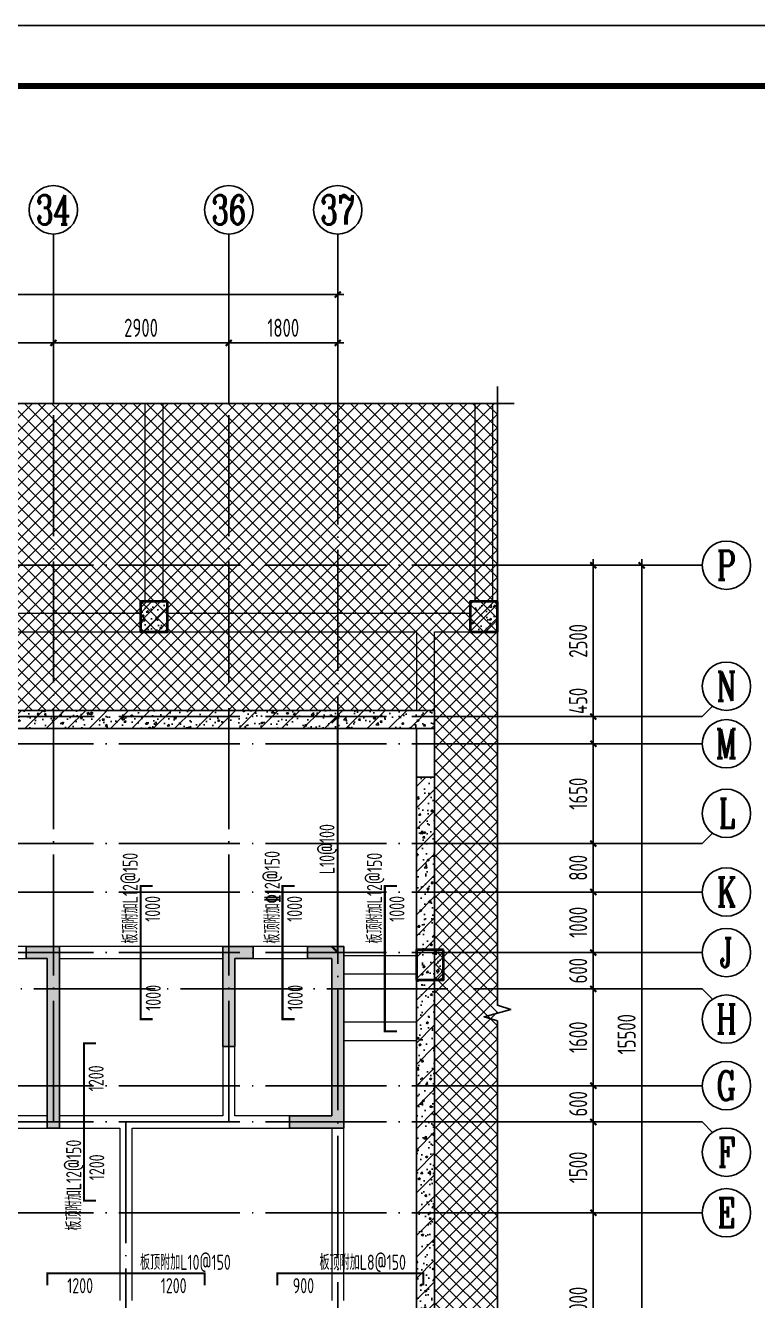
# Model space of a CAD drawing. Extents: x -1712635 to -854203, y -534641 to -21985.
# Drawn here: x -1204452 to -1192354, y -82062 to -60993 of the extents above; entities that cross this region are included whole.
import ezdxf
from ezdxf.enums import TextEntityAlignment as Align

# ---------------------------------------------------------------- set-up
doc = ezdxf.new("R2010")
doc.units = 0
doc.header["$LTSCALE"] = 1000
doc.linetypes.add('DOTE', pattern=[2.42, 2, -0.2, 0.02, -0.2])
doc.linetypes.add('底图$0$虚线', pattern=[625, 375, -250])
doc.layers.get('0').update_dxf_attribs({"linetype": 'CONTINUOUS'})
doc.layers.get('Defpoints').update_dxf_attribs({"linetype": 'CONTINUOUS'})
for name, color, linetype in [('-TK', 7, 'CONTINUOUS'), ('A-AXIS', 1, 'CONTINUOUS'), ('A-DOTE', 10, 'DOTE'), ('AXIS_NUM', 7, 'CONTINUOUS'), ('S-B板填充', 251, 'CONTINUOUS'), ('S-B板配筋', 6, 'CONTINUOUS'), ('S-B板配筋号', 7, 'CONTINUOUS'), ('S-D洞口', 4, 'CONTINUOUS'), ('S-Q墙填充', 252, 'CONTINUOUS'), ('S-Q墙实线', 6, 'CONTINUOUS'), ('S-Y一般标注', 3, 'CONTINUOUS'), ('S-Z柱实线', 6, 'CONTINUOUS'), ('THIN', 7, 'CONTINUOUS'), ('轮廓线-核心筒', 7, 'CONTINUOUS')]:
    doc.layers.add(name, color=color, linetype=linetype)
for name, color, linetype, lineweight in [('WINDOW', 144, 'CONTINUOUS', 15), ('底图$0$砼柱', 2, 'CONTINUOUS', 35), ('底图$0$砼梁虚线', 4, '底图$0$虚线', 18)]:
    doc.layers.add(name, color=color, linetype=linetype, lineweight=lineweight)
doc.styles.add('TSSD_Axis', font='complex.shx', dxfattribs={"width": 0.7, "bigfont": 'hztxt.shx'})
doc.styles.add('TSSD_DIMENSION', font='Tssdeng.shx', dxfattribs={"width": 0.7, "bigfont": 'tssdchn.shx'})
doc.styles.add('TSSD_REIN', font='tssdeng.shx', dxfattribs={"width": 0.7, "height": 300, "bigfont": 'tssdchn.shx'})
doc.dimstyles.new('TSSD_100_100', dxfattribs={"dimtxt": 300, "dimasz": 100, "dimexe": 100, "dimexo": 250, "dimgap": 100, "dimtad": 1, "dimdec": 0, "dimzin": 0, "dimdsep": 46, "dimtxsty": 'TSSD_DIMENSION', "dimblk": 'ARCHTICK', "dimcen": 0, "dimdle": 100, "dimclrt": 7, "dimadec": 0, "dimazin": 0, "dimtfac": 1, "dimtdec": 0, "dimtix": 1, "dimtmove": 2, "dimatfit": 3, "dimldrblk": 'ARCHTICK', "dimfxl": 0, "dimtolj": 1, "dimtzin": 0, "dimarcsym": 0})
pattern_1 = [(50, (-1250292, -65762.5), (358.6301, -31.376), [37.5, -412.5]), (355, (-1250292, -65762.5), (-69.3757, 376.096), [30, -330]), (100.4514, (-1250262.12, -65765.1), (289.2547, 344.7198), [31.87, -350.571]), (46.1842, (-1250292, -65662.5), (533.6205, -82.7595), [56.25, -618.75]), (96.6356, (-1250247.54, -65669.4), (467.3314, 487.059), [47.805, -525.8565]), (351.1842, (-1250292, -65662.5), (467.331, 487.0593), [45, -495]), (21, (-1250242, -65687.5), (298.4535, -201.3094), [37.5, -412.5]), (326, (-1250242, -65687.5), (121.6577, 362.575), [30, -330]), (71.4514, (-1250217.14, -65704.28), (420.1113, 161.2652), [31.87, -350.571]), (37.5, (-1250292.01, -65762.5), (6.07993, 166.44693), [0, -326, 0, -335, 0, -331.25]), (7.5, (-1250292, -65762.5), (131.53477, 197.20586), [0, -191, 0, -318.5, 0, -126.25]), (327.5, (-1250403.51, -65762.5), (266.91122, -11.27744), [0, -125, 0, -390, 0, -517.5]), (317.5, (-1250453.5, -65762.5), (291.5931, 50.0525), [0, -162.5, 0, -259, 0, -367.5]), (45, (-1250292, -65762.5), (-176.7767, 176.7767), [])]

# ---------------------------------------------------------------- blocks, each defined once
blk = doc.blocks.new('ts_axno')
at = {"color": 0, "linetype": 'ByBlock', "lineweight": -2}
blk.add_circle((0, 0), 0.5, dxfattribs=at)
at = {"color": 0, "linetype": 'ByBlock', "lineweight": -2, "style": 'TSSD_Axis', "width": 0.7}
blk.add_attdef('A', text='', height=0.6, dxfattribs=at).set_placement((0, 0), align=Align.MIDDLE_CENTER)
blk = doc.blocks.new('_ArchTick')
at = {"color": 0, "const_width": 0.35}
blk.add_lwpolyline([(-0.5, -0.5), (0.5, 0.5)], dxfattribs=at)
blk = doc.blocks.new('*D453')
at = {"layer": 'Defpoints', "color": 0}
for p in [(-176474, 330468), (-178274, 329468), (-176474, 329468)]:
    blk.add_point(p, dxfattribs=at)
at = {"layer": 'S-Y一般标注', "color": 0, "lineweight": -2}
for p, q in [((-178374, 330468), (-176374, 330468)), ((-178274, 329718), (-178274, 330568)), ((-176474, 329718), (-176474, 330568))]:
    blk.add_line(p, q, dxfattribs=at)
at = {"layer": 'S-Y一般标注', "color": 0, "lineweight": -2, "xscale": 100, "yscale": 100, "zscale": 100, "rotation": 180}
blk.add_blockref('_ArchTick', (-178274, 330468), dxfattribs=at)
at = {"layer": 'S-Y一般标注', "color": 0, "lineweight": -2, "xscale": 100, "yscale": 100, "zscale": 100}
blk.add_blockref('_ArchTick', (-176474, 330468), dxfattribs=at)
at = {"layer": 'S-Y一般标注', "color": 7, "insert": (-177374, 330718), "char_height": 300, "attachment_point": 5, "style": 'TSSD_DIMENSION'}
blk.add_mtext('\\A1;1800', dxfattribs=at)
blk = doc.blocks.new('*D454')
at = {"layer": 'Defpoints', "color": 0}
for p in [(-173574, 330468), (-176474, 329468), (-173574, 329468)]:
    blk.add_point(p, dxfattribs=at)
at = {"layer": 'S-Y一般标注', "color": 0, "lineweight": -2}
for p, q in [((-176574, 330468), (-173474, 330468)), ((-176474, 329718), (-176474, 330568)), ((-173574, 329718), (-173574, 330568))]:
    blk.add_line(p, q, dxfattribs=at)
at = {"layer": 'S-Y一般标注', "color": 0, "lineweight": -2, "xscale": 100, "yscale": 100, "zscale": 100, "rotation": 180}
blk.add_blockref('_ArchTick', (-176474, 330468), dxfattribs=at)
at = {"layer": 'S-Y一般标注', "color": 0, "lineweight": -2, "xscale": 100, "yscale": 100, "zscale": 100}
blk.add_blockref('_ArchTick', (-173574, 330468), dxfattribs=at)
at = {"layer": 'S-Y一般标注', "color": 7, "insert": (-175024, 330718), "char_height": 300, "attachment_point": 5, "style": 'TSSD_DIMENSION'}
blk.add_mtext('\\A1;2900', dxfattribs=at)
blk = doc.blocks.new('*D455')
at = {"layer": 'Defpoints', "color": 0}
for p in [(-171774, 330468), (-173574, 329468), (-171774, 329468)]:
    blk.add_point(p, dxfattribs=at)
at = {"layer": 'S-Y一般标注', "color": 0, "lineweight": -2}
for p, q in [((-173674, 330468), (-171674, 330468)), ((-173574, 329718), (-173574, 330568)), ((-171774, 329718), (-171774, 330568))]:
    blk.add_line(p, q, dxfattribs=at)
at = {"layer": 'S-Y一般标注', "color": 0, "lineweight": -2, "xscale": 100, "yscale": 100, "zscale": 100, "rotation": 180}
blk.add_blockref('_ArchTick', (-173574, 330468), dxfattribs=at)
at = {"layer": 'S-Y一般标注', "color": 0, "lineweight": -2, "xscale": 100, "yscale": 100, "zscale": 100}
blk.add_blockref('_ArchTick', (-171774, 330468), dxfattribs=at)
at = {"layer": 'S-Y一般标注', "color": 7, "insert": (-172674, 330718), "char_height": 300, "attachment_point": 5, "style": 'TSSD_DIMENSION'}
blk.add_mtext('\\A1;1800', dxfattribs=at)
blk = doc.blocks.new('*D456')
at = {"layer": 'Defpoints', "color": 0}
for p in [(-171774, 331268), (-221774, 329468), (-171774, 329468)]:
    blk.add_point(p, dxfattribs=at)
at = {"layer": 'S-Y一般标注', "color": 0, "lineweight": -2}
for p, q in [((-221874, 331268), (-171674, 331268)), ((-221774, 329718), (-221774, 331368)), ((-171774, 329718), (-171774, 331368))]:
    blk.add_line(p, q, dxfattribs=at)
at = {"layer": 'S-Y一般标注', "color": 0, "lineweight": -2, "xscale": 100, "yscale": 100, "zscale": 100, "rotation": 180}
blk.add_blockref('_ArchTick', (-221774, 331268), dxfattribs=at)
at = {"layer": 'S-Y一般标注', "color": 0, "lineweight": -2, "xscale": 100, "yscale": 100, "zscale": 100}
blk.add_blockref('_ArchTick', (-171774, 331268), dxfattribs=at)
at = {"layer": 'S-Y一般标注', "color": 7, "insert": (-196774, 331518), "char_height": 300, "attachment_point": 5, "style": 'TSSD_DIMENSION'}
blk.add_mtext('\\A1;50000', dxfattribs=at)
blk = doc.blocks.new('*D491')
at = {"layer": 'Defpoints', "color": 0}
for p in [(-168550, 317594), (-167550, 317594), (-168550, 316094)]:
    blk.add_point(p, dxfattribs=at)
at = {"layer": 'S-Y一般标注', "color": 0, "lineweight": -2}
for p, q in [((-168300, 317594), (-167450, 317594)), ((-167550, 315994), (-167550, 317694)), ((-168300, 316094), (-167450, 316094))]:
    blk.add_line(p, q, dxfattribs=at)
at = {"layer": 'S-Y一般标注', "color": 0, "lineweight": -2, "xscale": 100, "yscale": 100, "zscale": 100}
for p, rotation in [((-167550, 317594), 90), ((-167550, 316094), 270)]:
    blk.add_blockref('_ArchTick', p, dxfattribs=dict(at, rotation=rotation))
at = {"layer": 'S-Y一般标注', "color": 7, "insert": (-167800, 316844), "char_height": 300, "attachment_point": 5, "rotation": 90, "style": 'TSSD_DIMENSION'}
blk.add_mtext('\\A1;1500', dxfattribs=at)
blk = doc.blocks.new('*D492')
at = {"layer": 'Defpoints', "color": 0}
for p in [(-168550, 318194), (-167550, 318194), (-168550, 317594)]:
    blk.add_point(p, dxfattribs=at)
at = {"layer": 'S-Y一般标注', "color": 0, "lineweight": -2}
for p, q in [((-168300, 318194), (-167450, 318194)), ((-167550, 318194), (-167550, 318294)), ((-167550, 317594), (-167550, 318194)), ((-168300, 317594), (-167450, 317594)), ((-167550, 317594), (-167550, 317494))]:
    blk.add_line(p, q, dxfattribs=at)
at = {"layer": 'S-Y一般标注', "color": 0, "lineweight": -2, "xscale": 100, "yscale": 100, "zscale": 100}
for p, rotation in [((-167550, 318194), 270), ((-167550, 317594), 90)]:
    blk.add_blockref('_ArchTick', p, dxfattribs=dict(at, rotation=rotation))
at = {"layer": 'S-Y一般标注', "color": 7, "insert": (-167800, 317894), "char_height": 300, "attachment_point": 5, "rotation": 90, "style": 'TSSD_DIMENSION'}
blk.add_mtext('\\A1;600', dxfattribs=at)
blk = doc.blocks.new('*D493')
at = {"layer": 'Defpoints', "color": 0}
for p in [(-168550, 319794), (-167550, 319794), (-168550, 318194)]:
    blk.add_point(p, dxfattribs=at)
at = {"layer": 'S-Y一般标注', "color": 0, "lineweight": -2}
for p, q in [((-167550, 318094), (-167550, 319894)), ((-168300, 319794), (-167450, 319794)), ((-168300, 318194), (-167450, 318194))]:
    blk.add_line(p, q, dxfattribs=at)
at = {"layer": 'S-Y一般标注', "color": 0, "lineweight": -2, "xscale": 100, "yscale": 100, "zscale": 100}
for p, rotation in [((-167550, 319794), 90), ((-167550, 318194), 270)]:
    blk.add_blockref('_ArchTick', p, dxfattribs=dict(at, rotation=rotation))
at = {"layer": 'S-Y一般标注', "color": 7, "insert": (-167800, 318994), "char_height": 300, "attachment_point": 5, "rotation": 90, "style": 'TSSD_DIMENSION'}
blk.add_mtext('\\A1;1600', dxfattribs=at)
blk = doc.blocks.new('*D494')
at = {"layer": 'Defpoints', "color": 0}
for p in [(-168550, 320394), (-167550, 320394), (-168550, 319794)]:
    blk.add_point(p, dxfattribs=at)
at = {"layer": 'S-Y一般标注', "color": 0, "lineweight": -2}
for p, q in [((-167550, 320394), (-167550, 320494)), ((-168300, 320394), (-167450, 320394)), ((-167550, 319794), (-167550, 320394)), ((-168300, 319794), (-167450, 319794)), ((-167550, 319794), (-167550, 319694))]:
    blk.add_line(p, q, dxfattribs=at)
at = {"layer": 'S-Y一般标注', "color": 0, "lineweight": -2, "xscale": 100, "yscale": 100, "zscale": 100}
for p, rotation in [((-167550, 320394), 270), ((-167550, 319794), 90)]:
    blk.add_blockref('_ArchTick', p, dxfattribs=dict(at, rotation=rotation))
at = {"layer": 'S-Y一般标注', "color": 7, "insert": (-167800, 320094), "char_height": 300, "attachment_point": 5, "rotation": 90, "style": 'TSSD_DIMENSION'}
blk.add_mtext('\\A1;600', dxfattribs=at)
blk = doc.blocks.new('*D495')
at = {"layer": 'Defpoints', "color": 0}
for p in [(-168550, 321394), (-167550, 321394), (-168550, 320394)]:
    blk.add_point(p, dxfattribs=at)
at = {"layer": 'S-Y一般标注', "color": 0, "lineweight": -2}
for p, q in [((-168300, 321394), (-167450, 321394)), ((-167550, 320294), (-167550, 321494)), ((-168300, 320394), (-167450, 320394))]:
    blk.add_line(p, q, dxfattribs=at)
at = {"layer": 'S-Y一般标注', "color": 0, "lineweight": -2, "xscale": 100, "yscale": 100, "zscale": 100}
for p, rotation in [((-167550, 321394), 90), ((-167550, 320394), 270)]:
    blk.add_blockref('_ArchTick', p, dxfattribs=dict(at, rotation=rotation))
at = {"layer": 'S-Y一般标注', "color": 7, "insert": (-167800, 320894), "char_height": 300, "attachment_point": 5, "rotation": 90, "style": 'TSSD_DIMENSION'}
blk.add_mtext('\\A1;1000', dxfattribs=at)
blk = doc.blocks.new('*D496')
at = {"layer": 'Defpoints', "color": 0}
for p in [(-168550, 326794), (-166750, 326794), (-168550, 311294)]:
    blk.add_point(p, dxfattribs=at)
at = {"layer": 'S-Y一般标注', "color": 0, "lineweight": -2}
for p, q in [((-168300, 326794), (-166650, 326794)), ((-166750, 311194), (-166750, 326894)), ((-168300, 311294), (-166650, 311294))]:
    blk.add_line(p, q, dxfattribs=at)
at = {"layer": 'S-Y一般标注', "color": 0, "lineweight": -2, "xscale": 100, "yscale": 100, "zscale": 100}
for p, rotation in [((-166750, 326794), 90), ((-166750, 311294), 270)]:
    blk.add_blockref('_ArchTick', p, dxfattribs=dict(at, rotation=rotation))
at = {"layer": 'S-Y一般标注', "color": 7, "insert": (-167000, 319044), "char_height": 300, "attachment_point": 5, "rotation": 90, "style": 'TSSD_DIMENSION'}
blk.add_mtext('\\A1;15500', dxfattribs=at)
blk = doc.blocks.new('*D497')
at = {"layer": 'Defpoints', "color": 0}
for p in [(-168550, 322194), (-167550, 322194), (-168550, 321394)]:
    blk.add_point(p, dxfattribs=at)
at = {"layer": 'S-Y一般标注', "color": 0, "lineweight": -2}
for p, q in [((-168300, 322194), (-167450, 322194)), ((-167550, 321294), (-167550, 322294)), ((-168300, 321394), (-167450, 321394))]:
    blk.add_line(p, q, dxfattribs=at)
at = {"layer": 'S-Y一般标注', "color": 0, "lineweight": -2, "xscale": 100, "yscale": 100, "zscale": 100}
for p, rotation in [((-167550, 322194), 90), ((-167550, 321394), 270)]:
    blk.add_blockref('_ArchTick', p, dxfattribs=dict(at, rotation=rotation))
at = {"layer": 'S-Y一般标注', "color": 7, "insert": (-167800, 321794), "char_height": 300, "attachment_point": 5, "rotation": 90, "style": 'TSSD_DIMENSION'}
blk.add_mtext('\\A1;800', dxfattribs=at)
blk = doc.blocks.new('*D498')
at = {"layer": 'Defpoints', "color": 0}
for p in [(-168550, 324294), (-167550, 324294), (-168550, 323844)]:
    blk.add_point(p, dxfattribs=at)
at = {"layer": 'S-Y一般标注', "color": 0, "lineweight": -2}
for p, q in [((-168300, 324294), (-167450, 324294)), ((-167550, 323744), (-167550, 324394)), ((-168300, 323844), (-167450, 323844))]:
    blk.add_line(p, q, dxfattribs=at)
at = {"layer": 'S-Y一般标注', "color": 0, "lineweight": -2, "xscale": 100, "yscale": 100, "zscale": 100}
for p, rotation in [((-167550, 324294), 90), ((-167550, 323844), 270)]:
    blk.add_blockref('_ArchTick', p, dxfattribs=dict(at, rotation=rotation))
at = {"layer": 'S-Y一般标注', "color": 7, "insert": (-167800, 324552), "char_height": 300, "attachment_point": 5, "rotation": 90, "style": 'TSSD_DIMENSION'}
blk.add_mtext('\\A1;450', dxfattribs=at)
blk = doc.blocks.new('*D499')
at = {"layer": 'Defpoints', "color": 0}
for p in [(-168550, 326794), (-167550, 326794), (-168550, 324294)]:
    blk.add_point(p, dxfattribs=at)
at = {"layer": 'S-Y一般标注', "color": 0, "lineweight": -2}
for p, q in [((-168300, 326794), (-167450, 326794)), ((-167550, 324194), (-167550, 326894)), ((-168300, 324294), (-167450, 324294))]:
    blk.add_line(p, q, dxfattribs=at)
at = {"layer": 'S-Y一般标注', "color": 0, "lineweight": -2, "xscale": 100, "yscale": 100, "zscale": 100}
for p, rotation in [((-167550, 326794), 90), ((-167550, 324294), 270)]:
    blk.add_blockref('_ArchTick', p, dxfattribs=dict(at, rotation=rotation))
at = {"layer": 'S-Y一般标注', "color": 7, "insert": (-167800, 325544), "char_height": 300, "attachment_point": 5, "rotation": 90, "style": 'TSSD_DIMENSION'}
blk.add_mtext('\\A1;2500', dxfattribs=at)
blk = doc.blocks.new('*D501')
at = {"layer": 'Defpoints', "color": 0}
for p in [(-168550, 316094), (-167550, 316094), (-168550, 313094)]:
    blk.add_point(p, dxfattribs=at)
at = {"layer": 'S-Y一般标注', "color": 0, "lineweight": -2}
for p, q in [((-168300, 316094), (-167450, 316094)), ((-167550, 312994), (-167550, 316194)), ((-168300, 313094), (-167450, 313094))]:
    blk.add_line(p, q, dxfattribs=at)
at = {"layer": 'S-Y一般标注', "color": 0, "lineweight": -2, "xscale": 100, "yscale": 100, "zscale": 100}
for p, rotation in [((-167550, 316094), 90), ((-167550, 313094), 270)]:
    blk.add_blockref('_ArchTick', p, dxfattribs=dict(at, rotation=rotation))
at = {"layer": 'S-Y一般标注', "color": 7, "insert": (-167800, 314594), "char_height": 300, "attachment_point": 5, "rotation": 90, "style": 'TSSD_DIMENSION'}
blk.add_mtext('\\A1;3000', dxfattribs=at)
blk = doc.blocks.new('*D502')
at = {"layer": 'Defpoints', "color": 0}
for p in [(-168550, 323844), (-167550, 323844), (-168550, 322194)]:
    blk.add_point(p, dxfattribs=at)
at = {"layer": 'S-Y一般标注', "color": 0, "lineweight": -2}
for p, q in [((-168300, 323844), (-167450, 323844)), ((-167550, 322094), (-167550, 323944)), ((-168300, 322194), (-167450, 322194))]:
    blk.add_line(p, q, dxfattribs=at)
at = {"layer": 'S-Y一般标注', "color": 0, "lineweight": -2, "xscale": 100, "yscale": 100, "zscale": 100}
for p, rotation in [((-167550, 323844), 90), ((-167550, 322194), 270)]:
    blk.add_blockref('_ArchTick', p, dxfattribs=dict(at, rotation=rotation))
at = {"layer": 'S-Y一般标注', "color": 7, "insert": (-167800, 323019), "char_height": 300, "attachment_point": 5, "rotation": 90, "style": 'TSSD_DIMENSION'}
blk.add_mtext('\\A1;1650', dxfattribs=at)
blk = doc.blocks.new('A1')
blk.add_lwpolyline([(0, 59400), (0, 0), (84100, 0), (84100, 59400)], close=True)
at = {"const_width": 100}
blk.add_lwpolyline([(2500, 58400), (2500, 1000), (83100, 1000), (83100, 58400)], close=True, dxfattribs=at)
blk = doc.blocks.new('20210825.01395608')
at = {"layer": 'A-AXIS'}
for p, q in [((128898.7, -233739.7), (128898.7, -230939.7)), ((131798.7, -233739.7), (131798.7, -230939.7)), ((133598.7, -233739.7), (133598.7, -230939.7)), ((136822.6, -236413.2), (139622.6, -236413.2)), ((136822.6, -238913.2), (139622.6, -238913.2)), ((139622.6, -238913.2), (139794.2, -238741.6)), ((136822.6, -239363.2), (139622.6, -239363.2)), ((136822.6, -241013.2), (139622.6, -241013.2)), ((139622.6, -241013.2), (139794.2, -240841.6)), ((136822.6, -241813.2), (139622.6, -241813.2)), ((136822.6, -242813.2), (139622.6, -242813.2)), ((136822.6, -243413), (139622.6, -243413)), ((139622.6, -243413), (139794.2, -243584.6)), ((136822.6, -245013.2), (139622.6, -245013.2)), ((136822.6, -245613.2), (139622.6, -245613.2)), ((139622.6, -245613.2), (139794.2, -245784.9)), ((136822.6, -247113.2), (139622.6, -247113.2))]:
    blk.add_line(p, q, dxfattribs=at)
at = {"layer": 'A-DOTE'}
for p, q in [((128898.7, -245613.2), (128898.7, -233739.7)), ((131798.7, -245613.2), (131798.7, -233739.7)), ((133598.7, -233739.7), (133598.7, -255388.1)), ((136822.6, -236413.2), (82598.7, -236413.2)), ((136822.6, -238913.2), (82598.7, -238913.2)), ((136822.6, -239363.2), (82598.7, -239363.2)), ((136822.6, -241013.2), (82598.7, -241013.2)), ((136822.6, -241813.2), (82598.7, -241813.2)), ((136822.6, -242813.2), (82598.7, -242813.2)), ((82598.7, -243413), (136822.6, -243413)), ((136822.6, -245013.2), (82598.7, -245013.2)), ((136822.6, -245613.2), (82598.7, -245613.2)), ((130098.7, -245613.2), (130098.7, -255388.1)), ((136822.6, -247113.2), (82598.7, -247113.2))]:
    blk.add_line(p, q, dxfattribs=at)
at = {"layer": 'A-AXIS'}
ref = blk.add_blockref('ts_axno', (128898.7, -230539.7), dxfattribs=dict(at, xscale=800, yscale=800, zscale=800))
ref.add_attrib('21', '34', dxfattribs={"layer": 'AXIS_NUM', "height": 480, "style": 'TSSD_Axis', "width": 0.7}).set_placement((128898.7, -230539.7), align=Align.MIDDLE_CENTER)
ref = blk.add_blockref('ts_axno', (131798.7, -230539.7), dxfattribs=dict(at, xscale=800, yscale=800, zscale=800))
ref.add_attrib('22', '36', dxfattribs={"layer": 'AXIS_NUM', "height": 480, "style": 'TSSD_Axis', "width": 0.7}).set_placement((131798.7, -230539.7), align=Align.MIDDLE_CENTER)
ref = blk.add_blockref('ts_axno', (133598.7, -230539.7), dxfattribs=dict(at, xscale=800, yscale=800, zscale=800))
ref.add_attrib('23', '37', dxfattribs={"layer": 'AXIS_NUM', "height": 480, "style": 'TSSD_Axis', "width": 0.7}).set_placement((133598.7, -230539.7), align=Align.MIDDLE_CENTER)
ref = blk.add_blockref('ts_axno', (140022.6, -236413.2), dxfattribs=dict(at, xscale=-800, yscale=800, zscale=800))
ref.add_attrib('G', 'P', dxfattribs={"layer": 'AXIS_NUM', "height": 480, "style": 'TSSD_Axis', "width": 0.7}).set_placement((140022.6, -236413.2), align=Align.MIDDLE_CENTER)
ref = blk.add_blockref('ts_axno', (140022.6, -238413.2), dxfattribs=dict(at, xscale=-800, yscale=800, zscale=800))
ref.add_attrib('G', 'N', dxfattribs={"layer": 'AXIS_NUM', "height": 480, "style": 'TSSD_Axis', "width": 0.7}).set_placement((140022.6, -238413.2), align=Align.MIDDLE_CENTER)
ref = blk.add_blockref('ts_axno', (140022.6, -239363.2), dxfattribs=dict(at, xscale=-800, yscale=800, zscale=800, rotation=359.9999999999997))
ref.add_attrib('G', 'M', dxfattribs={"layer": 'AXIS_NUM', "height": 480, "rotation": 360, "style": 'TSSD_Axis', "width": 0.7}).set_placement((140022.6, -239363.2), align=Align.MIDDLE_CENTER)
ref = blk.add_blockref('ts_axno', (140022.6, -240513.2), dxfattribs=dict(at, xscale=-800, yscale=800, zscale=800))
ref.add_attrib('G', 'L', dxfattribs={"layer": 'AXIS_NUM', "height": 480, "style": 'TSSD_Axis', "width": 0.7}).set_placement((140022.6, -240513.2), align=Align.MIDDLE_CENTER)
ref = blk.add_blockref('ts_axno', (140022.6, -241813.2), dxfattribs=dict(at, xscale=-800, yscale=800, zscale=800))
ref.add_attrib('G', 'K', dxfattribs={"layer": 'AXIS_NUM', "height": 480, "style": 'TSSD_Axis', "width": 0.7}).set_placement((140022.6, -241813.2), align=Align.MIDDLE_CENTER)
ref = blk.add_blockref('ts_axno', (140022.6, -242813.2), dxfattribs=dict(at, xscale=-800, yscale=800, zscale=800))
ref.add_attrib('G', 'J', dxfattribs={"layer": 'AXIS_NUM', "height": 480, "style": 'TSSD_Axis', "width": 0.7}).set_placement((140022.6, -242813.2), align=Align.MIDDLE_CENTER)
ref = blk.add_blockref('ts_axno', (140022.6, -243913), dxfattribs=dict(at, xscale=-800, yscale=800, zscale=800))
ref.add_attrib('C', 'H', dxfattribs={"layer": 'AXIS_NUM', "height": 480, "style": 'TSSD_Axis', "width": 0.7}).set_placement((140022.6, -243913), align=Align.MIDDLE_CENTER)
ref = blk.add_blockref('ts_axno', (140022.6, -245013.2), dxfattribs=dict(at, xscale=-800, yscale=800, zscale=800))
ref.add_attrib('D', 'G', dxfattribs={"layer": 'AXIS_NUM', "height": 480, "style": 'TSSD_Axis', "width": 0.7}).set_placement((140022.6, -245013.2), align=Align.MIDDLE_CENTER)
ref = blk.add_blockref('ts_axno', (140022.6, -246113.2), dxfattribs=dict(at, xscale=-800, yscale=800, zscale=800))
ref.add_attrib('C', 'F', dxfattribs={"layer": 'AXIS_NUM', "height": 480, "style": 'TSSD_Axis', "width": 0.7}).set_placement((140022.6, -246113.2), align=Align.MIDDLE_CENTER)
ref = blk.add_blockref('ts_axno', (140022.6, -247113.2), dxfattribs=dict(at, xscale=-800, yscale=800, zscale=800))
ref.add_attrib('B', 'E', dxfattribs={"layer": 'AXIS_NUM', "height": 480, "style": 'TSSD_Axis', "width": 0.7}).set_placement((140022.6, -247113.2), align=Align.MIDDLE_CENTER)
at = {"layer": 'S-Y一般标注'}
for base, p1, p2, picture, middle in [((133598.7, -231939.7), (83598.7, -233739.7), (133598.7, -233739.7), '*D456', (108598.7, -231689.7)), ((128898.7, -232739.7), (127098.7, -233739.7), (128898.7, -233739.7), '*D453', (127998.7, -232489.7)), ((131798.7, -232739.7), (128898.7, -233739.7), (131798.7, -233739.7), '*D454', (130348.7, -232489.7)), ((133598.7, -232739.7), (131798.7, -233739.7), (133598.7, -233739.7), '*D455', (132698.7, -232489.7))]:
    dim = blk.add_linear_dim(base=base, p1=p1, p2=p2, dimstyle='TSSD_100_100', dxfattribs=at)
    dim.commit()
    dim.dimension.update_dxf_attribs({"geometry": picture, "text_midpoint": middle, "insert": (305372.3, -563207.3)})
for base, p1, p2, picture, middle in [((138622.6, -236413.2), (136822.6, -251913.2), (136822.6, -236413.2), '*D496', (138372.6, -244163.2)), ((137822.6, -236413.2), (136822.6, -238913.2), (136822.6, -236413.2), '*D499', (137572.6, -237663.2)), ((137822.6, -239363.2), (136822.6, -241013.2), (136822.6, -239363.2), '*D502', (137572.6, -240188.2)), ((137822.6, -241013.2), (136822.6, -241813.2), (136822.6, -241013.2), '*D497', (137572.6, -241413.2)), ((137822.6, -241813.2), (136822.6, -242813.2), (136822.6, -241813.2), '*D495', (137572.6, -242313.2)), ((137822.6, -242813.2), (136822.6, -243413), (136822.6, -242813.2), '*D494', (137572.6, -243113.1)), ((137822.6, -243413), (136822.6, -245013.2), (136822.6, -243413), '*D493', (137572.6, -244213.1)), ((137822.6, -245013.2), (136822.6, -245613.2), (136822.6, -245013.2), '*D492', (137572.6, -245313.2)), ((137822.6, -245613.2), (136822.6, -247113.2), (136822.6, -245613.2), '*D491', (137572.6, -246363.2)), ((137822.6, -247113.2), (136822.6, -250113.2), (136822.6, -247113.2), '*D501', (137572.6, -248613.2))]:
    dim = blk.add_linear_dim(base=base, p1=p1, p2=p2, angle=90, dimstyle='TSSD_100_100', dxfattribs=at)
    dim.commit()
    dim.dimension.update_dxf_attribs({"geometry": picture, "text_midpoint": middle, "insert": (305372.3, -563207.3)})
dim = blk.add_linear_dim(base=(137822.6, -238913.2), p1=(136822.6, -239363.2), p2=(136822.6, -238913.2), angle=90, dimstyle='TSSD_100_100', dxfattribs=at)
dim.commit()
dim.dimension.update_dxf_attribs({"geometry": '*D498', "text_midpoint": (137572.6, -238655.2), "dimtype": 128, "insert": (305372.3, -563207.3)})

msp = doc.modelspace()

# ---------------------------------------------------------------- hatches: boundary and pattern name
at = {"layer": 'S-B板填充'}
h = msp.add_hatch(dxfattribs=at)
h.set_pattern_fill('HOLE_MATETIEL', color=256, scale=50, style=0)
h.set_pattern_definition([(45, (-1207658.69, -77072.05), (-112.2532, 112.2532), []), (135, (-1207658.69, -77072.05), (-112.2532, -112.2532), [])])
h.paths.add_polyline_path([(-1196653.04, -67238.71), (-1250291.31, -67238.71), (-1250291.31, -87387.13), (-1196653.04, -87387.13)])
h.paths.add_polyline_path([(-1233491.31, -84912.27), (-1240091.31, -84912.27), (-1240091.31, -83712.27), (-1249691.31, -83712.27), (-1249691.31, -83212.27), (-1249391.31, -83212.27), (-1249391.31, -76212.27), (-1241191.31, -76212.26), (-1241191.31, -74412.26), (-1239091.31, -74412.27), (-1239091.31, -72312.27), (-1236191.31, -72312.27), (-1231528.04, -72312.27), (-1231528.04, -70512.27), (-1231078.04, -70512.27), (-1231078.04, -70712.27), (-1226078.04, -70712.27), (-1226078.04, -70512.27), (-1225628.04, -70512.27), (-1225628.04, -70712.27), (-1223391.31, -70712.27), (-1223391.31, -72312.27), (-1223241.31, -72312.27), (-1223241.31, -72812.27), (-1223391.31, -72812.26), (-1223391.31, -76112.26), (-1216191.31, -76112.27), (-1216191.31, -74412.27), (-1207391.31, -74412.27), (-1207391.31, -76811.98), (-1205891.31, -76811.98), (-1205891.31, -72812.27), (-1206041.31, -72812.27), (-1206041.31, -72312.27), (-1197691.31, -72312.27), (-1197691.31, -83712.27), (-1208491.31, -83712.27), (-1208491.31, -84912.27), (-1215091.31, -84912.27), (-1215091.31, -83712.27), (-1233491.31, -83712.27)], flags=16)
at = {"layer": 'S-Q墙填充'}
h = msp.add_hatch(dxfattribs=at)
h.set_pattern_fill('ARMORED', color=252, scale=50, style=0)
h.set_pattern_definition(pattern_1)
h.paths.add_polyline_path([(-1202103.04, -70512.27), (-1202553.04, -70512.27), (-1202553.04, -71012.27), (-1202103.04, -71012.27)])
h = msp.add_hatch(dxfattribs=at)
h.set_pattern_fill('ARMORED', color=252, scale=50, style=0)
h.set_pattern_definition(pattern_1)
h.paths.add_polyline_path([(-1196653.04, -70512.27), (-1197103.04, -70512.27), (-1197103.04, -71012.27), (-1196653.04, -71012.27)])
h = msp.add_hatch(dxfattribs=at)
h.set_pattern_fill('ARMORED', color=252, scale=50, style=0)
h.set_pattern_definition(pattern_1)
h.paths.add_polyline_path([(-1197691.31, -72612.27), (-1205591.31, -72612.27), (-1205591.31, -72312.27), (-1197691.31, -72312.27)])
h = msp.add_hatch(dxfattribs=at)
h.set_pattern_fill('ARMORED', color=252, scale=50, style=0)
h.set_pattern_definition(pattern_1)
h.paths.add_polyline_path([(-1197691.31, -73412.27), (-1197691.31, -76265.26), (-1197991.31, -76265.26), (-1197991.31, -73412.27)])
for points in [[(-1204441.31, -76412.27), (-1204091.31, -76412.27), (-1204091.31, -79212.27), (-1203891.31, -79212.27), (-1203891.31, -76212.27), (-1204441.31, -76212.27)], [(-1201191.31, -76212.27), (-1201191.31, -77862.27), (-1200991.31, -77862.27), (-1200991.31, -76412.27), (-1200691.31, -76412.27), (-1200691.31, -76212.27)], [(-1199391.31, -79012.27), (-1199391.31, -76412.27), (-1199791.31, -76412.27), (-1199791.31, -76212.27), (-1199191.31, -76212.27), (-1199191.31, -79212.27), (-1200091.3, -79212.27), (-1200091.3, -79012.27)]]:
    msp.add_hatch(color=256, dxfattribs=at).paths.add_polyline_path(points)
h = msp.add_hatch(dxfattribs=at)
h.set_pattern_fill('ARMORED', color=252, scale=50, style=0)
h.set_pattern_definition(pattern_1)
h.paths.add_polyline_path([(-1197541.31, -76265.26), (-1197991.31, -76265.26), (-1197991.31, -76765.26), (-1197541.31, -76765.26)])
h = msp.add_hatch(dxfattribs=at)
h.set_pattern_fill('ARMORED', color=252, scale=50, style=0)
h.set_pattern_definition(pattern_1)
h.paths.add_polyline_path([(-1198003.04, -83712.27), (-1197691.31, -83712.27), (-1197691.31, -76765.26), (-1197991.31, -76765.26), (-1197991.31, -83412.27), (-1198003.04, -83412.27)])

# ---------------------------------------------------------------- linework, layer by layer
at = {"layer": 'S-B板配筋', "lineweight": 35, "const_width": 35}
for points in [[(-1199397.38, -76206.47), (-1199291.31, -76312.53), (-1199291.31, -72412.26), (-1199397.37, -72518.33)], [(-1202350.11, -77412.26), (-1202550.11, -77412.26), (-1202550.11, -75212.26), (-1202350.11, -75212.26)], [(-1200004.02, -77412.26), (-1200204.02, -77412.26), (-1200204.02, -75212.26), (-1200004.02, -75212.26)], [(-1198313.38, -77615.26), (-1198513.38, -77615.26), (-1198513.38, -75212.26), (-1198313.38, -75212.26)], [(-1203284.41, -80412.26), (-1203484.41, -80412.26), (-1203484.41, -77812.26), (-1203284.41, -77812.26)], [(-1204091.32, -81812.59), (-1204091.32, -81612.59), (-1201491.32, -81612.59), (-1201491.32, -81812.59)], [(-1200291.31, -81812.61), (-1200291.31, -81612.61), (-1197878.02, -81612.61), (-1197878.02, -81812.61)]]:
    msp.add_lwpolyline(points, dxfattribs=at)
at = {"layer": 'S-D洞口', "color": 5, "linetype": 'ByBlock'}
msp.add_lwpolyline([(-1197991.31, -73412.26), (-1197691.31, -73412.26), (-1197691.31, -72612.26), (-1197991.31, -72612.26)], close=True, dxfattribs=at)
at = {"layer": 'S-Q墙实线', "linetype": 'ByBlock'}
for points in [[(-1197691.31, -72612.27), (-1205591.31, -72612.27), (-1205591.31, -72312.27), (-1197691.31, -72312.27), (-1197691.31, -72612.27)], [(-1197691.31, -73412.27), (-1197691.31, -76265.26), (-1197991.31, -76265.26), (-1197991.31, -73412.27)], [(-1198003.04, -83712.27), (-1197691.31, -83712.27), (-1197691.31, -76765.26), (-1197991.31, -76765.26), (-1197991.31, -83412.27), (-1198003.04, -83412.27)]]:
    msp.add_lwpolyline(points, close=True, dxfattribs=at)
at = {"layer": 'S-Q墙实线'}
for points in [[(-1204441.31, -76412.27), (-1204091.31, -76412.27), (-1204091.31, -79212.27), (-1203891.31, -79212.27), (-1203891.31, -76212.27), (-1204441.31, -76212.27)], [(-1201191.31, -76212.27), (-1201191.31, -77862.27), (-1200991.31, -77862.27), (-1200991.31, -76412.27), (-1200691.31, -76412.27), (-1200691.31, -76212.27)], [(-1199391.31, -79012.27), (-1199391.31, -76412.27), (-1199791.31, -76412.27), (-1199791.31, -76212.27), (-1199191.31, -76212.27), (-1199191.31, -79212.27), (-1200091.3, -79212.27), (-1200091.3, -79012.27)]]:
    msp.add_lwpolyline(points, close=True, dxfattribs=at)
at = {"layer": 'S-Z柱实线', "lineweight": 35}
for points in [[(-1202103.04, -70512.27), (-1202553.04, -70512.27), (-1202553.04, -71012.27), (-1202103.04, -71012.27)], [(-1196653.04, -70512.27), (-1197103.04, -70512.27), (-1197103.04, -71012.27), (-1196653.04, -71012.27)], [(-1197541.31, -76265.26), (-1197991.31, -76265.26), (-1197991.31, -76765.26), (-1197541.31, -76765.26)]]:
    msp.add_lwpolyline(points, close=True, dxfattribs=at)
at = {"layer": 'THIN'}
for points in [[(-1196653.04, -87667.13), (-1196653.04, -77442.92), (-1196873.04, -77372.92), (-1196433.04, -77252.92), (-1196653.04, -77182.92), (-1196653.04, -66958.71)], [(-1196373.04, -67238.71), (-1223342.17, -67238.71), (-1223412.17, -67458.71), (-1223532.17, -67018.71), (-1223602.17, -67238.71), (-1250571.31, -67238.71)]]:
    msp.add_lwpolyline(points, dxfattribs=at)
at = {"layer": 'WINDOW', "color": 0, "linetype": 'ByBlock'}
msp.add_lwpolyline([(-1197991.31, -73412.26), (-1197691.31, -73412.26), (-1197691.31, -72612.26), (-1197991.31, -72612.26)], close=True, dxfattribs=at)
at = {"layer": '底图$0$砼柱', "color": 3, "lineweight": 35}
for points in [[(-1202103.04, -70512.26), (-1202553.04, -70512.26), (-1202553.04, -71012.26), (-1202103.04, -71012.26)], [(-1196653.04, -70512.26), (-1197103.04, -70512.26), (-1197103.04, -71012.26), (-1196653.04, -71012.26)], [(-1197541.31, -76265.26), (-1197991.31, -76265.26), (-1197991.31, -76765.26), (-1197541.31, -76765.26)]]:
    msp.add_lwpolyline(points, close=True, dxfattribs=at)
at = {"layer": '底图$0$砼梁虚线', "lineweight": 18}
for p, q in [((-1202478.04, -67238.71), (-1202478.04, -70512.27)), ((-1202178.04, -70512.27), (-1202178.04, -67238.71)), ((-1197028.04, -67238.71), (-1197028.04, -70512.27)), ((-1196728.04, -70512.27), (-1196728.04, -67238.71)), ((-1202553.04, -70712.27), (-1207691.32, -70712.27)), ((-1197766.31, -70712.27), (-1202103.04, -70712.27)), ((-1197103.04, -70712.27), (-1197766.31, -70712.27)), ((-1207591.32, -71012.27), (-1202553.04, -71012.27)), ((-1202103.04, -71012.27), (-1197991.31, -71012.27)), ((-1197991.31, -71012.27), (-1197991.31, -72312.27)), ((-1197691.31, -71012.27), (-1197103.04, -71012.27)), ((-1197691.31, -72312.27), (-1197691.31, -71012.27)), ((-1205341.39, -76412.27), (-1204441.31, -76412.27)), ((-1203891.31, -76412.27), (-1201191.31, -76412.27)), ((-1200691.39, -76412.27), (-1199791.31, -76412.27)), ((-1197991.31, -76365.26), (-1199191.31, -76365.26)), ((-1199191.31, -76665.26), (-1197991.31, -76665.26)), ((-1197991.31, -77465.26), (-1199191.31, -77465.26)), ((-1201191.31, -77862.23), (-1201191.31, -79012.27)), ((-1200991.31, -79012.27), (-1200991.31, -77862.23)), ((-1199191.31, -77765.26), (-1197991.31, -77765.26)), ((-1205791.31, -79212.27), (-1204091.31, -79212.27)), ((-1204091.31, -79012.27), (-1205691.31, -79012.27)), ((-1202791.31, -79012.27), (-1203891.31, -79012.27)), ((-1203891.31, -79212.27), (-1202891.31, -79212.27)), ((-1202891.31, -79212.27), (-1202891.31, -82062.27)), ((-1201191.31, -79012.27), (-1202791.31, -79012.27)), ((-1202691.31, -79212.27), (-1201091.31, -79212.27)), ((-1202691.31, -82062.27), (-1202691.31, -79212.27)), ((-1201091.31, -79212.27), (-1200091.31, -79212.27)), ((-1200091.31, -79012.27), (-1200991.31, -79012.27)), ((-1199391.31, -79212.27), (-1199391.31, -82062.27)), ((-1199191.31, -82062.27), (-1199191.31, -79212.27))]:
    msp.add_line(p, q, dxfattribs=at)
at = {"layer": '底图$0$砼梁虚线', "linetype": 'ByBlock', "lineweight": 18}
for p, q in [((-1204441.31, -76212.27), (-1205341.39, -76212.27)), ((-1201191.31, -76212.27), (-1203891.31, -76212.27)), ((-1199791.31, -76212.27), (-1200691.39, -76212.27))]:
    msp.add_line(p, q, dxfattribs=at)
at = {"layer": '轮廓线-核心筒', "linetype": 'ByBlock'}
msp.add_lwpolyline([(-1249691.31, -83712.26), (-1240091.31, -83712.26), (-1240091.31, -84912.26), (-1233491.31, -84912.26), (-1233491.31, -83712.26), (-1215091.31, -83712.26), (-1215091.31, -84912.26), (-1208491.31, -84912.26), (-1208491.31, -83712.26), (-1197691.31, -83712.26), (-1197691.31, -83712.26), (-1197691.31, -83712.26), (-1197691.31, -72312.26), (-1206041.31, -72312.26), (-1206041.31, -72812.26), (-1205891.31, -72812.26), (-1205891.31, -76212.26), (-1205891.31, -76811.98), (-1207391.31, -76811.98), (-1207391.31, -74412.26), (-1216191.31, -74412.26)], dxfattribs=at)

# ---------------------------------------------------------------- block references
at = {"layer": '-TK'}
msp.add_blockref('A1', (-1263615.11, -120392.79), dxfattribs=at)
at = {"layer": 'A-DOTE'}
msp.add_blockref('20210825.01395608', (-1332890.01, 166500.98), dxfattribs=at)

# ---------------------------------------------------------------- texts
at = {"layer": 'S-B板配筋号', "color": 1, "style": 'TSSD_REIN', "width": 0.7}
for s, rotation, p in [('L10@100', 449.999992, (-1199344.42, -75017.9)), ('板顶附加L12@150', 90, (-1202595.88, -76164.03)), ('板顶附加L12@150', 90, (-1198559.15, -76164.03)), ('板顶附加%%13212@150', 90, (-1200249.79, -76164.03)), ('板顶附加L12@150', 90, (-1203530.18, -80905.93))]:
    msp.add_text(s, height=250, rotation=rotation, dxfattribs=at).set_placement(p)
at = {"layer": 'S-B板配筋号', "style": 'TSSD_REIN', "width": 0.7}
for s, p in [('1000', (-1202475.52, -75590.72)), ('1000', (-1200129.42, -75590.72)), ('1000', (-1198438.78, -75590.72)), ('1000', (-1202464.7, -77060.81)), ('1000', (-1200118.61, -77060.81)), ('1200', (-1203409.81, -78390.72)), ('1200', (-1203399, -79860.81))]:
    msp.add_text(s, height=250, rotation=449.999992, dxfattribs=at).set_placement(p, align=Align.TOP_CENTER)
at = {"layer": 'S-B板配筋号', "color": 1, "style": 'TSSD_REIN', "width": 0.7}
for s, p in [('板顶附加L10@150', (-1202559.15, -81555.8)), ('板顶附加L8@150', (-1199592.97, -81555.81))]:
    msp.add_text(s, height=250, dxfattribs=at).set_placement(p)
at = {"layer": 'S-B板配筋号', "style": 'TSSD_REIN', "width": 0.7}
for s, p in [('1200', (-1203548.43, -81692.59)), ('1200', (-1202002.73, -81692.59)), ('900', (-1199858.07, -81692.61))]:
    msp.add_text(s, height=250, dxfattribs=at).set_placement(p, align=Align.TOP_CENTER)

doc.saveas('drawing.dxf')
